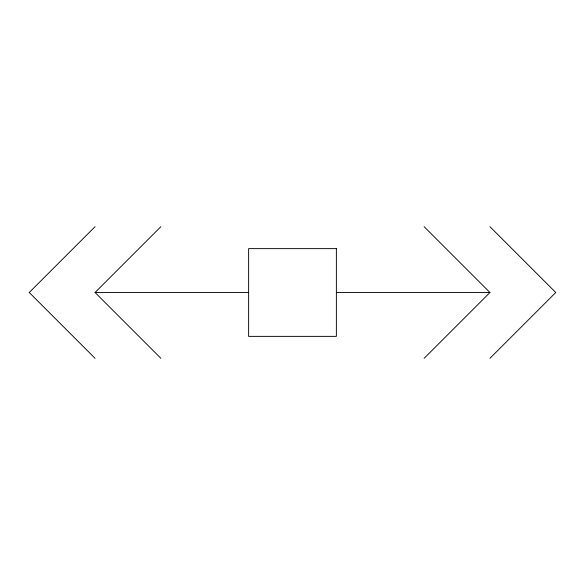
<?xml version="1.0" encoding="UTF-8"?>
<svg xmlns="http://www.w3.org/2000/svg" width="585" height="585" viewBox="0 0 585 585"><rect width="100%" height="100%" fill="white"/><g stroke="black" fill="none" stroke-linecap="round" stroke-linejoin="round"><path stroke-width="0.88" d="M95.062 226.688L29.25 292.5L95.062 358.312M160.875 358.312L95.062 292.5L160.875 226.688M424.125 358.312L489.937 292.5L424.125 226.688M489.937 358.312L555.75 292.5L489.937 226.688M95.062 292.5L248.625 292.5M336.375 292.5L489.937 292.5M336.375 248.625L248.625 248.625L248.625 336.375L336.375 336.375L336.375 248.625"/></g></svg>
